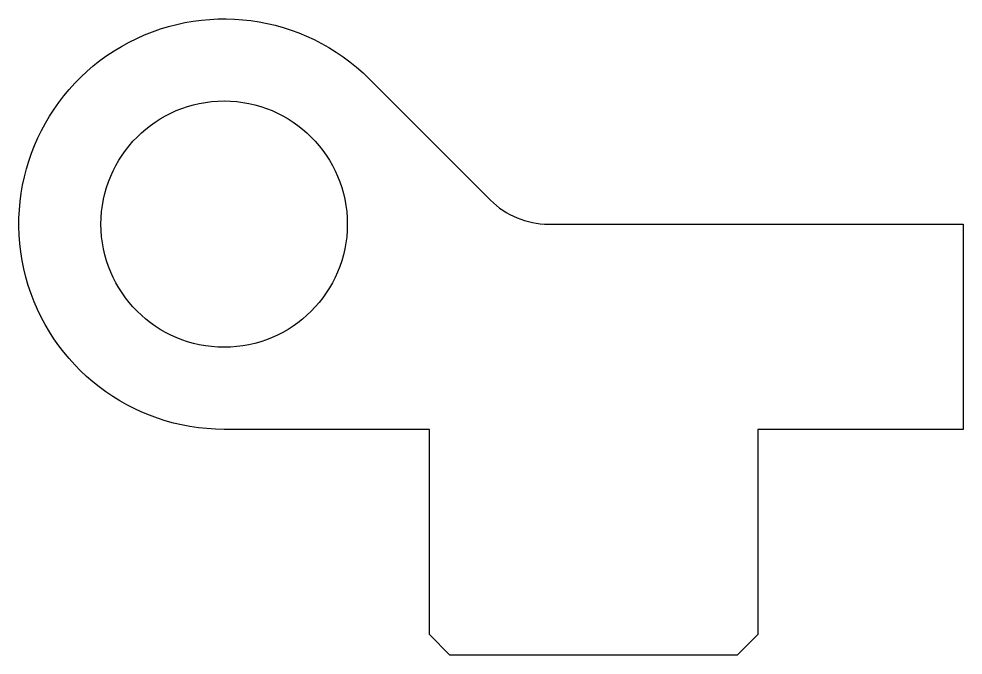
# Model space of a CAD drawing. Header units: millimetres. Extents: x 32 to 55, y -3.5 to 12.
import ezdxf

# ---------------------------------------------------------------- set-up
doc = ezdxf.new("R2010")
doc.units = ezdxf.units.MM
doc.layers.get('0').update_dxf_attribs({"linetype": 'CONTINUOUS'})

msp = doc.modelspace()

# ---------------------------------------------------------------- linework, layer by layer
msp.add_lwpolyline([(42.5, -3.5), (42, -3), (42, 2), (37, 2, -1.496606), (40.536, 10.536), (43.485, 7.586, 0.198912), (44.899, 7), (55, 7), (55, 2), (50, 2), (50, -3), (49.5, -3.5)], format="xyb", close=True)
msp.add_circle((37, 7), 3)

doc.saveas('drawing.dxf')
